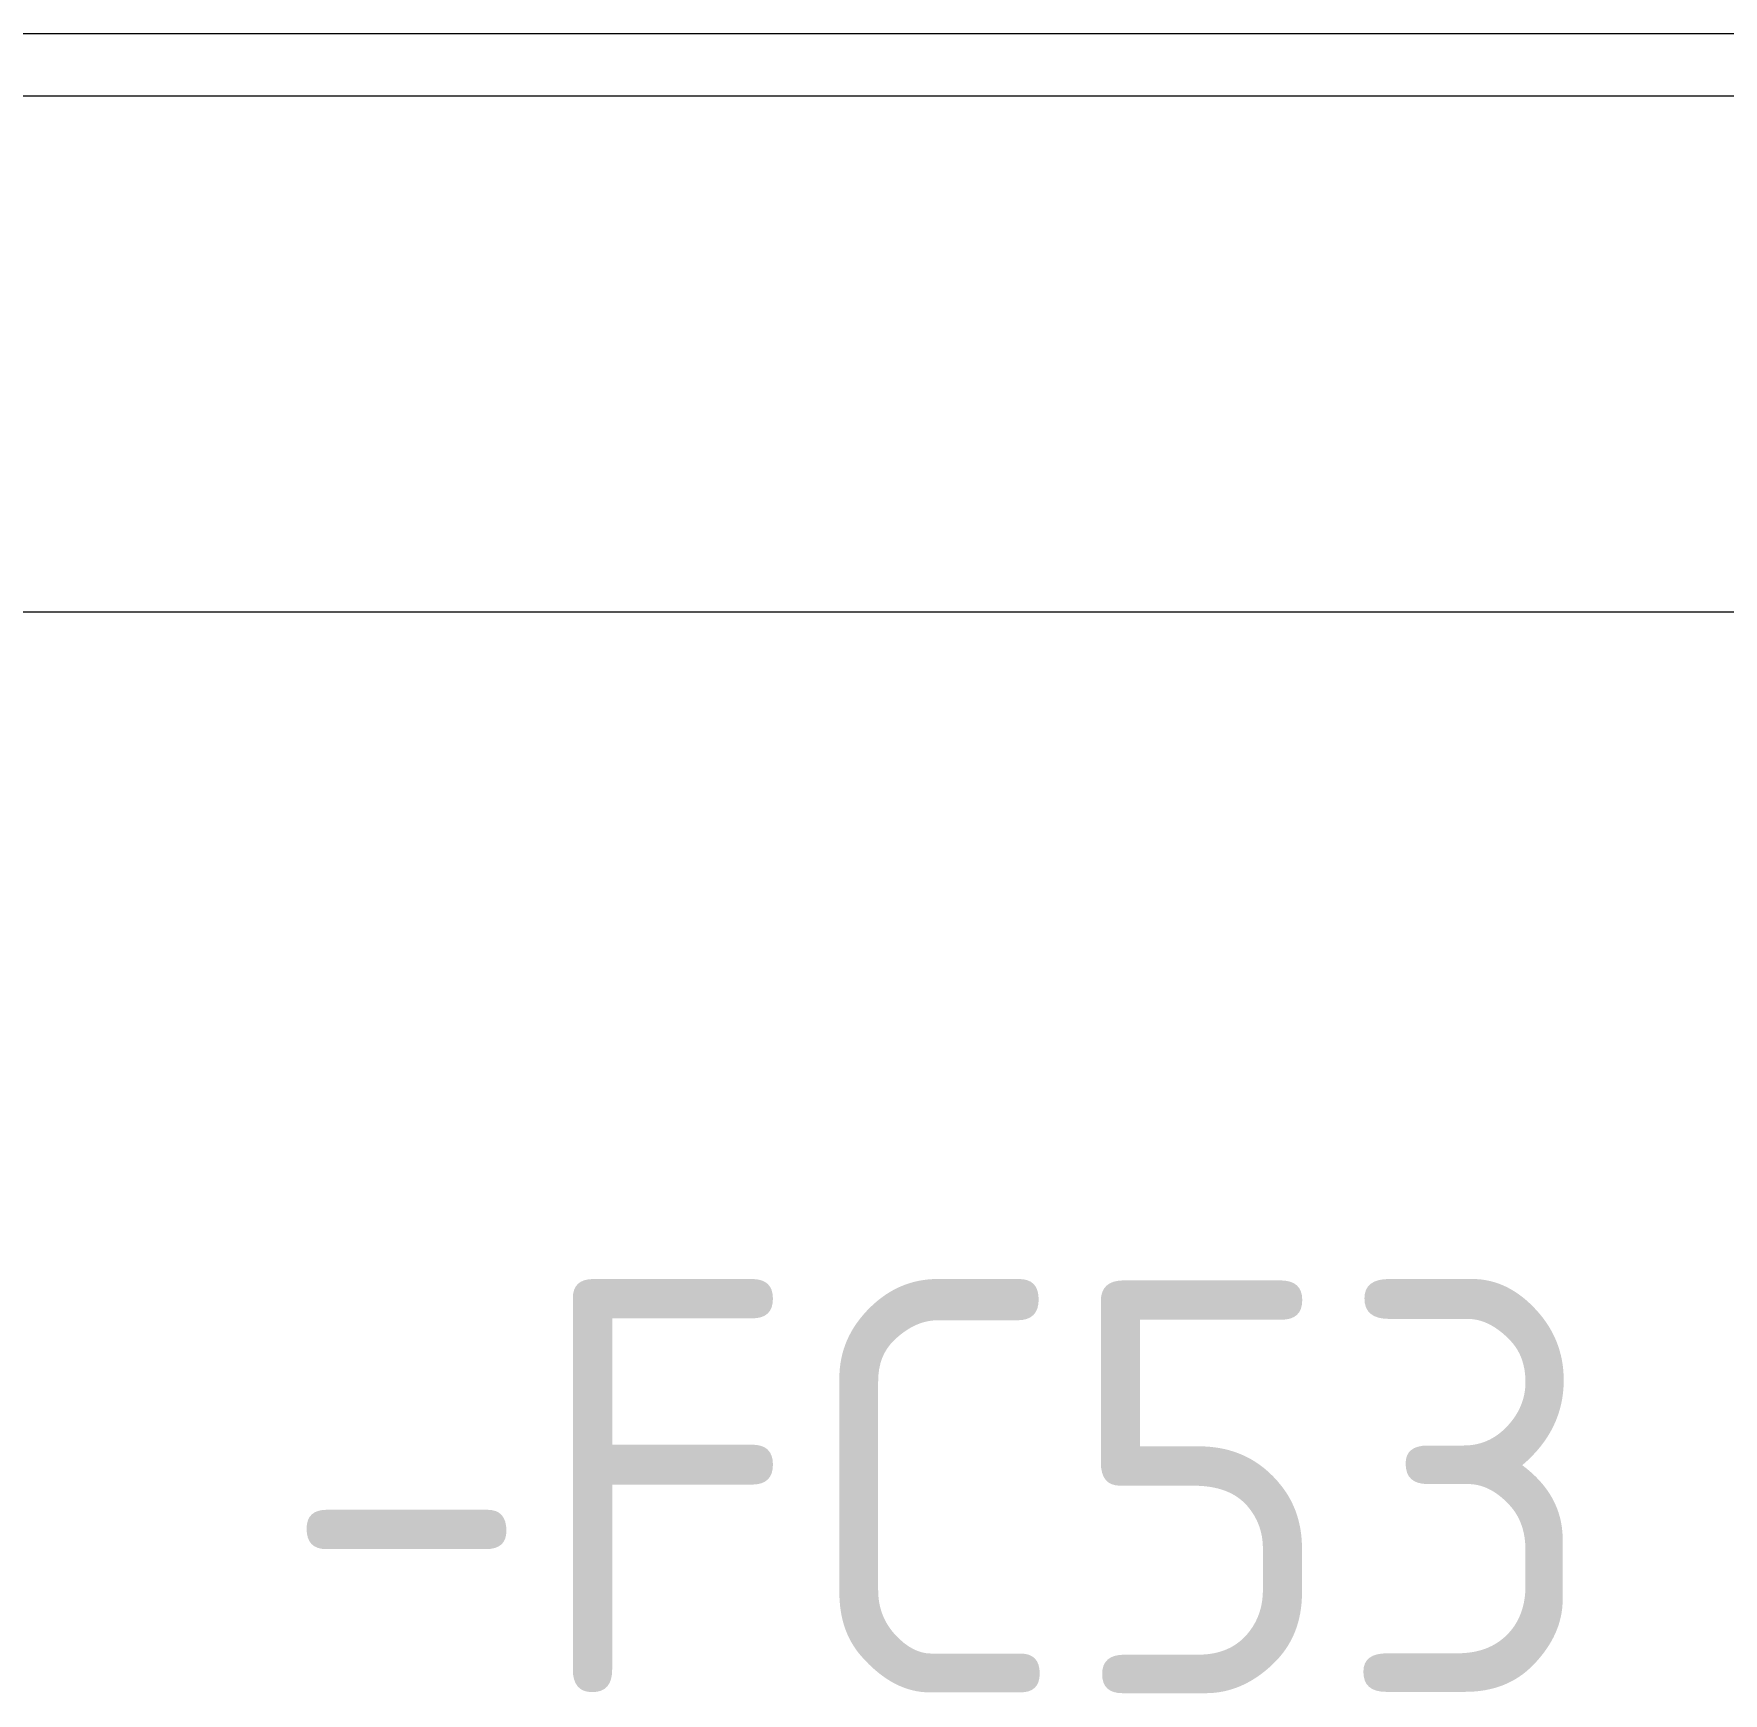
# Model space of a CAD drawing. Header units: millimetres. Extents: x 1359 to 3577, y 1333 to 3557.
# Drawn here: x 2241.2 to 2323, y 3274.2 to 3354.6 of the extents above; entities that cross this region are included whole.
import ezdxf
from ezdxf.enums import TextEntityAlignment as Align

# ---------------------------------------------------------------- set-up
doc = ezdxf.new("R2010")
doc.units = ezdxf.units.MM
doc.layers.add('000-PI-ORMAR', color=2, linetype='Continuous')
doc.layers.add('002-PI-Kabelska kanalica', color=150, linetype='Continuous')
doc.styles.add('PI0', font='isocpeur.ttf', dxfattribs={"width": 0.9})

# ---------------------------------------------------------------- blocks, each defined once
blk = doc.blocks.new('montazna 2000x1000')
at = {"layer": '000-PI-ORMAR', "color": 0, "linetype": 'ByBlock', "lineweight": 0}
blk.add_line((855, 1893), (44, 1893), dxfattribs=at)
blk = doc.blocks.new('*U51')
at = {"layer": '002-PI-Kabelska kanalica', "color": 0, "linetype": 'ByBlock', "lineweight": 0}
for p, q in [((-20, -100), (-20, 719)), ((5, -100), (5, 719))]:
    blk.add_line(p, q, dxfattribs=at)

msp = doc.modelspace()

# ---------------------------------------------------------------- block references
at = {"layer": '002-PI-Kabelska kanalica', "color": 0, "linetype": 'ByBlock', "lineweight": 0}
msp.add_blockref('montazna 2000x1000', (1521.071, 1461.556), dxfattribs=at)
at = {"layer": '002-PI-Kabelska kanalica', "color": 0, "linetype": 'ByBlock', "lineweight": 0, "rotation": 270}
msp.add_blockref('*U51', (1701.071, 3331.556), dxfattribs=at)

# ---------------------------------------------------------------- texts
at = {"layer": '002-PI-Kabelska kanalica', "color": 0, "linetype": 'ByBlock', "lineweight": 0, "style": 'PI0', "width": 0.9}
msp.add_text('-FC53', height=20, dxfattribs=at).set_placement((2285.016, 3284.2), align=Align.MIDDLE)

doc.saveas('drawing.dxf')
